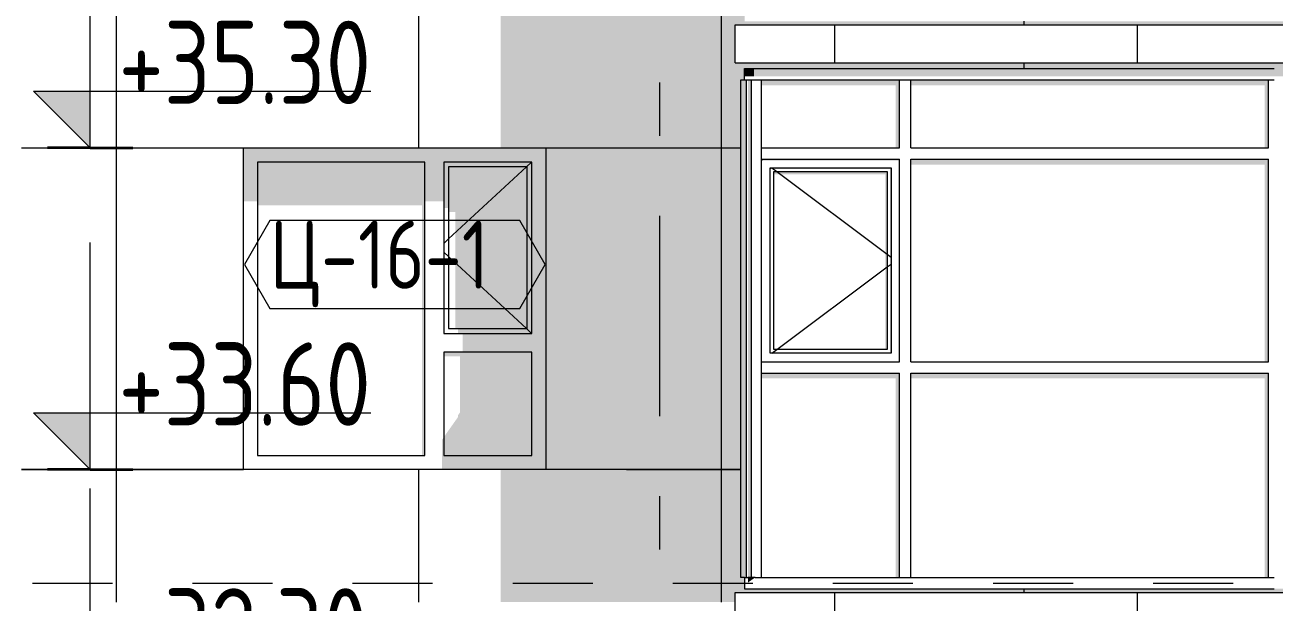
# Model space of a CAD drawing. Header units: millimetres. Extents: x 18162 to 7085488, y 72188 to 247925.
# Drawn here: x 5809653 to 5816259, y 139284 to 142334 of the extents above; entities that cross this region are included whole.
import ezdxf
from ezdxf.enums import TextEntityAlignment as Align

# ---------------------------------------------------------------- set-up
doc = ezdxf.new("R2010")
doc.units = ezdxf.units.MM
doc.header["$MEASUREMENT"] = 0
doc.linetypes.add('Dashed', pattern=[423.333333, 211.666667, -211.666667])
doc.linetypes.add('Double Dashed', pattern=[1093.611073, 529.166651, -211.666656, 141.111112, -211.666656])
for name, color, linetype in [('Archicad Windows', 7, 'Continuous'), ('Finish - Wall', 7, 'Continuous'), ('Structural - Bearing', 7, 'Continuous'), ('Structural - Grid', 7, 'Continuous')]:
    doc.layers.add(name, color=color, linetype=linetype)
doc.styles.add('GENERATED_STYLE_3', font='', dxfattribs={"width": 0.8})
doc.styles.get('GENERATED_STYLE_3').set_extended_font_data('ISOCPEUR MON')
doc.dimstyles.new('GENERATED_STYLE__19', dxfattribs={"dimtxt": 440.00001, "dimasz": 228, "dimexe": 0.18, "dimexo": 31028.935828, "dimgap": 0, "dimtad": 1, "dimdec": 0, "dimzin": 0, "dimdsep": 46, "dimtxsty": 'GENERATED_STYLE_3', "dimblk": 'ARROWHEAD_2', "dimblk1": 'ARROWHEAD_2', "dimblk2": 'ARROWHEAD_2', "dimcen": 0.09, "dimclrd": 13, "dimclre": 13, "dimclrt": 13, "dimadec": 0, "dimazin": 0, "dimtfac": 1, "dimtdec": 4, "dimtmove": 0, "dimatfit": 3, "dimfxl": 1, "dimtolj": 1, "dimtzin": 0, "dimarcsym": 0})
doc.dimstyles.new('GENERATED_STYLE__21', dxfattribs={"dimtxt": 440.00001, "dimasz": 228, "dimexe": 0.18, "dimexo": 31149.347984, "dimgap": 0, "dimtad": 1, "dimdec": 0, "dimzin": 0, "dimdsep": 46, "dimtxsty": 'GENERATED_STYLE_3', "dimblk": 'ARROWHEAD_2', "dimblk1": 'ARROWHEAD_2', "dimblk2": 'ARROWHEAD_2', "dimcen": 0.09, "dimclrd": 13, "dimclre": 13, "dimclrt": 13, "dimadec": 0, "dimazin": 0, "dimtfac": 1, "dimtdec": 4, "dimtmove": 0, "dimatfit": 3, "dimfxl": 1, "dimtolj": 1, "dimtzin": 0, "dimarcsym": 0})
doc.dimstyles.new('GENERATED_STYLE__30', dxfattribs={"dimtxt": 440.00001, "dimasz": 228, "dimexe": 0.18, "dimexo": 0.0625, "dimgap": 0, "dimtad": 1, "dimdec": 0, "dimzin": 0, "dimdsep": 46, "dimtxsty": 'GENERATED_STYLE_3', "dimblk": 'ARROWHEAD_2', "dimblk1": 'ARROWHEAD_2', "dimblk2": 'ARROWHEAD_2', "dimcen": 0.09, "dimclrd": 13, "dimclre": 13, "dimclrt": 13, "dimadec": 0, "dimazin": 0, "dimtfac": 1, "dimtdec": 4, "dimtmove": 0, "dimatfit": 3, "dimfxl": 1, "dimtolj": 1, "dimtzin": 0, "dimarcsym": 0})

# ---------------------------------------------------------------- blocks, each defined once
blk = doc.blocks.new('*X2396', base_point=(5785635.3, 106384.1))
at = {"layer": 'Structural - Bearing', "color": 8, "linetype": 'Continuous', "lineweight": 13}
for p, q in [((5810135.3, 142284.1), (5810135.3, 139984.1)), ((5811735.3, 142284.1), (5811735.3, 141684.1)), ((5813335.3, 142284.1), (5813335.3, 139984.1)), ((5814935.3, 142134.1), (5814935.3, 142104.1)), ((5809635.3, 141684.1), (5810135.3, 141684.1)), ((5810135.3, 141684.1), (5810808.8, 141684.1)), ((5812408.8, 141684.1), (5812835.3, 141684.1)), ((5812835.3, 141684.1), (5813335.3, 141684.1)), ((5813335.3, 141684.1), (5813439.3, 141684.1)), ((5810135.3, 139984.1), (5809635.3, 139984.1)), ((5809635.3, 139984.1), (5810135.3, 139984.1)), ((5810135.3, 139984.1), (5810808.8, 139984.1)), ((5810135.3, 139984.1), (5810135.3, 139384.1)), ((5810808.8, 139984.1), (5810135.3, 139984.1)), ((5811735.3, 139984.1), (5811735.3, 139384.1)), ((5812835.3, 139984.1), (5812408.8, 139984.1)), ((5813335.3, 139984.1), (5812835.3, 139984.1)), ((5812835.3, 139984.1), (5813335.3, 139984.1)), ((5813335.3, 139984.1), (5813439.3, 139984.1)), ((5813335.3, 139984.1), (5813335.3, 139384.1)), ((5813439.3, 139984.1), (5813335.3, 139984.1)), ((5810135.3, 139384.1), (5810135.3, 139284.1)), ((5811735.3, 139384.1), (5811735.3, 139284.1)), ((5813335.3, 139384.1), (5813335.3, 139284.1)), ((5814935.3, 139354.1), (5814935.3, 139334.1))]:
    blk.add_line(p, q, dxfattribs=at)
blk = doc.blocks.new('*X2404', base_point=(5785635.3, 106384.1))
at = {"layer": 'Structural - Bearing', "color": 7, "linetype": 'Continuous', "lineweight": 9}
for p, q in [((5813935.3, 139334.1), (5813935.3, 139134.1)), ((5815535.3, 139334.1), (5815535.3, 139134.1)), ((5817135.3, 139334.1), (5817135.3, 139134.1)), ((5818735.3, 139334.1), (5818735.3, 139134.1)), ((5820335.3, 139334.1), (5820335.3, 139134.1))]:
    blk.add_line(p, q, dxfattribs=at)
blk = doc.blocks.new('*X2406', base_point=(5785635.3, 106384.1))
at = {"layer": 'Structural - Bearing', "color": 8, "linetype": 'Continuous', "lineweight": 13}
for p, q in [((5810135.3, 142384.1), (5810135.3, 142284.1)), ((5811735.3, 142384.1), (5811735.3, 142284.1)), ((5813335.3, 142384.1), (5813335.3, 142284.1)), ((5814935.3, 142354.1), (5814935.3, 142334.1))]:
    blk.add_line(p, q, dxfattribs=at)
blk = doc.blocks.new('*X2414', base_point=(5785635.3, 106384.1))
at = {"layer": 'Structural - Bearing', "color": 7, "linetype": 'Continuous', "lineweight": 9}
for p, q in [((5813935.3, 142334.1), (5813935.3, 142134.1)), ((5815535.3, 142334.1), (5815535.3, 142134.1)), ((5817135.3, 142334.1), (5817135.3, 142134.1)), ((5818735.3, 142334.1), (5818735.3, 142134.1)), ((5820335.3, 142334.1), (5820335.3, 142134.1))]:
    blk.add_line(p, q, dxfattribs=at)
blk = doc.blocks.new('*D2614', base_point=(5785635.3, 106384.1))
at = {"color": 12, "linetype": 'Continuous', "lineweight": 35}
for p, q in [((5838328.4, 139420.7), (5838628.4, 139247.5)), ((5838328.4, 139220.7), (5838628.4, 139047.5))]:
    blk.add_line(p, q, dxfattribs=at)
at = {"color": 13, "linetype": 'Continuous', "lineweight": 13}
for p, q in [((5838703.4, 139334.1), (5837187.8, 139334.1)), ((5838478.4, 139134.1), (5838478.4, 139334.1)), ((5838703.4, 139134.1), (5837187.8, 139134.1))]:
    blk.add_line(p, q, dxfattribs=at)
blk = doc.blocks.new('ARROWHEAD_2')
at = {"color": 0, "linetype": 'Continuous', "lineweight": 0}
for p, q in [((-0.378, -0.655), (0.378, 0.655)), ((0, 0), (-1, 0))]:
    blk.add_line(p, q, dxfattribs=at)
blk = doc.blocks.new('*D2615', base_point=(5785635.3, 106384.1))
at = {"color": 12, "linetype": 'Continuous', "lineweight": 35}
for p, q in [((5838328.4, 142220.7), (5838628.4, 142047.5)), ((5838328.4, 139420.7), (5838628.4, 139247.5))]:
    blk.add_line(p, q, dxfattribs=at)
at = {"color": 13, "linetype": 'Continuous', "lineweight": 13}
for p, q in [((5838703.4, 142134.1), (5837187.8, 142134.1)), ((5838478.4, 139334.1), (5838478.4, 142134.1)), ((5838703.4, 139334.1), (5837187.8, 139334.1))]:
    blk.add_line(p, q, dxfattribs=at)
at = {"color": 13, "lineweight": 13, "char_height": 440, "attachment_point": 7, "rotation": 90, "style": 'GENERATED_STYLE_3'}
for s, insert in [('\\A1;{\\pql;\\fISOCPEUR MON|b0|i0|c0|p0;\\W0.800000;2,800}', (5838605.9, 140549.6)), ('\\A1;{\\pql;\\fISOCPEUR MON|b0|i0|c0|p0;\\W0.800000;200}', (5838518.1, 139420.8))]:
    blk.add_mtext(s, dxfattribs=dict(at, insert=insert))
blk = doc.blocks.new('*D2616', base_point=(5785635.3, 106384.1))
at = {"color": 12, "linetype": 'Continuous', "lineweight": 35}
for p, q in [((5838328.4, 142420.7), (5838628.4, 142247.5)), ((5838328.4, 142220.7), (5838628.4, 142047.5))]:
    blk.add_line(p, q, dxfattribs=at)
at = {"color": 13, "linetype": 'Continuous', "lineweight": 13}
for p, q in [((5838703.4, 142334.1), (5837187.8, 142334.1)), ((5838478.4, 142134.1), (5838478.4, 142334.1)), ((5838703.4, 142134.1), (5837187.8, 142134.1))]:
    blk.add_line(p, q, dxfattribs=at)
blk = doc.blocks.new('*D2617', base_point=(5785635.3, 106384.1))
at = {"color": 12, "linetype": 'Continuous', "lineweight": 35}
for p, q in [((5838328.4, 145220.7), (5838628.4, 145047.5)), ((5838328.4, 142420.7), (5838628.4, 142247.5))]:
    blk.add_line(p, q, dxfattribs=at)
at = {"color": 13, "linetype": 'Continuous', "lineweight": 13}
for p, q in [((5838703.4, 145134.1), (5837187.8, 145134.1)), ((5838478.4, 142334.1), (5838478.4, 145134.1)), ((5838703.4, 142334.1), (5837187.8, 142334.1))]:
    blk.add_line(p, q, dxfattribs=at)
at = {"color": 13, "lineweight": 13, "char_height": 440, "attachment_point": 7, "rotation": 90, "style": 'GENERATED_STYLE_3'}
for s, insert in [('\\A1;{\\pql;\\fISOCPEUR MON|b0|i0|c0|p0;\\W0.800000;2,800}', (5838605.9, 143549.6)), ('\\A1;{\\pql;\\fISOCPEUR MON|b0|i0|c0|p0;\\W0.800000;200}', (5838518.1, 142420.8))]:
    blk.add_mtext(s, dxfattribs=dict(at, insert=insert))
blk = doc.blocks.new('*D2646', base_point=(5785635.3, 106384.1))
at = {"color": 13, "linetype": 'Continuous', "lineweight": 13}
for p, q in [((5801482.5, 156834.1), (5801482.5, 156980.8)), ((5816658.8, 156834.1), (5801257.5, 156834.1)), ((5801482.5, 102734.1), (5801482.5, 156834.1)), ((5806188.8, 102734.1), (5801257.5, 102734.1)), ((5801482.5, 102587.4), (5801482.5, 102734.1))]:
    blk.add_line(p, q, dxfattribs=at)
at = {"color": 12, "linetype": 'Continuous', "lineweight": 35}
for p, q in [((5801632.5, 156747.5), (5801332.5, 156920.7)), ((5801332.5, 102820.7), (5801632.5, 102647.5))]:
    blk.add_line(p, q, dxfattribs=at)
at = {"color": 13, "lineweight": 13, "insert": (5801610.1, 129125.4), "char_height": 440, "attachment_point": 7, "rotation": 90, "style": 'GENERATED_STYLE_3'}
blk.add_mtext('\\A1;{\\pql;\\fISOCPEUR MON|b0|i0|c0|p0;\\W0.800000;54,100}', dxfattribs=at)
blk = doc.blocks.new('Label_172_3', base_point=(5811608.8, 140834.1))
at = {"color": 13, "linetype": 'Continuous', "lineweight": 13, "flags": 128}
blk.add_lwpolyline([(5810813.7, 141068.3), (5810947.8, 140836.1), (5812269.9, 140836.1), (5812404, 141068.3), (5812269.9, 141300.6), (5810947.8, 141300.6)], close=True, dxfattribs=at)
at = {"color": 13, "lineweight": 13, "insert": (5810947.8, 141299.9), "char_height": 360, "attachment_point": 1, "style": 'GENERATED_STYLE_3'}
blk.add_mtext('\\A1;{\\pql;\\pt0,253000;\\fISOCPEUR MON|b0|i0|c0|p0;\\W0.800000;Ц-16-1\\fISOCPEUR MON|b0|i0|c0|p0;\\W0.800000;\\A1{\\H.66x;\\S^  ;}\\fISOCPEUR MON|b0|i0|c0|p0;\\W0.800000;\\fISOCPEUR MON|b0|i0|c0|p0;\\W0.800000;\\A1{\\H.66x;\\S^  ;}\\fISOCPEUR MON|b0|i0|c0|p0;\\W0.800000; \\fISOCPEUR MON|b0|i0|c0|p0;\\W0.800000;\\fISOCPEUR MON|b0|i0|c0|p0;\\W0.800000;\\fISOCPEUR MON|b0|i0|c0|p0;\\W0.800000;\\fISOCPEUR MON|b0|i0|c0|p0;\\W0.800000;\\fISOCPEUR MON|b0|i0|c0|p0;\\W0.800000;\\fISOCPEUR MON|b0|i0|c0|p0;\\W0.800000;\\fISOCPEUR MON|b0|i0|c0|p0;\\W0.800000;\\fISOCPEUR MON|b0|i0|c0|p0;\\W0.800000;\\fISOCPEUR MON|b0|i0|c0|p0;\\W0.800000;\\fISOCPEUR MON|b0|i0|c0|p0;\\W0.800000;\\fISOCPEUR MON|b0|i0|c0|p0;\\W0.800000;\\fISOCPEUR MON|b0|i0|c0|p0;\\W0.800000;\\fISOCPEUR MON|b0|i0|c0|p0;\\W0.800000;\\fISOCPEUR MON|b0|i0|c0|p0;\\W0.800000;\\fISOCPEUR MON|b0|i0|c0|p0;\\W0.800000;\\fISOCPEUR MON|b0|i0|c0|p0;\\W0.800000;\\fISOCPEUR MON|b0|i0|c0|p0;\\W0.800000;\\fISOCPEUR MON|b0|i0|c0|p0;\\W0.800000;\\fISOCPEUR MON|b0|i0|c0|p0;\\W0.800000;\\fISOCPEUR MON|b0|i0|c0|p0;\\W0.800000;\\fISOCPEUR MON|b0|i0|c0|p0;\\W0.800000;\\fISOCPEUR MON|b0|i0|c0|p0;\\W0.800000;\\fISOCPEUR MON|b0|i0|c0|p0;\\W0.800000;\\fISOCPEUR MON|b0|i0|c0|p0;\\W0.800000;\\fISOCPEUR MON|b0|i0|c0|p0;\\W0.800000;\\fISOCPEUR MON|b0|i0|c0|p0;\\W0.800000;\\fISOCPEUR MON|b0|i0|c0|p0;\\W0.800000;\\fISOCPEUR MON|b0|i0|c0|p0;\\W0.800000;\\fISOCPEUR MON|b0|i0|c0|p0;\\W0.800000;\\fISOCPEUR MON|b0|i0|c0|p0;\\W0.800000;\\fISOCPEUR MON|b0|i0|c0|p0;\\W0.800000;\\fISOCPEUR MON|b0|i0|c0|p0;\\W0.800000;\\fISOCPEUR MON|b0|i0|c0|p0;\\W0.800000;\\fISOCPEUR MON|b0|i0|c0|p0;\\W0.800000;\\fISOCPEUR MON|b0|i0|c0|p0;\\W0.800000;\\fISOCPEUR MON|b0|i0|c0|p0;\\W0.800000;\\fISOCPEUR MON|b0|i0|c0|p0;\\W0.800000;\\fISOCPEUR MON|b0|i0|c0|p0;\\W0.800000;\\fISOCPEUR MON|b0|i0|c0|p0;\\W0.800000;\\fISOCPEUR MON|b0|i0|c0|p0;\\W0.800000;\\fISOCPEUR MON|b0|i0|c0|p0;\\W0.800000;\\fISOCPEUR MON|b0|i0|c0|p0;\\W0.800000;\\fISOCPEUR MON|b0|i0|c0|p0;\\W0.800000;}', dxfattribs=at)
blk = doc.blocks.new('Standard grid marker[375]_3', base_point=(5813008.8, 166384.1))
at = {"layer": 'Structural - Grid', "color": 13, "linetype": 'Double Dashed', "lineweight": 13, "ltscale": 2}
blk.add_line((5813008.8, 165384.1), (5813008.8, 100884.1), dxfattribs=at)
at = {"layer": 'Structural - Grid', "color": 13, "lineweight": 13, "style": 'GENERATED_STYLE_3'}
blk.add_attdef('AC_MarkerText_1', text='', height=500, rotation=360, dxfattribs=at).set_placement((5813008.8, 99534.1), align=Align.TOP_CENTER)

msp = doc.modelspace()

# ---------------------------------------------------------------- hatches: boundary and pattern name
at = {"linetype": 'Continuous', "lineweight": 13}
for points in [[(5809998.1, 141684.1), (5809998.1, 141984.1), (5809698.1, 141984.1)], [(5809998.1, 139984.1), (5809998.1, 140284.1), (5809698.1, 140284.1)]]:
    msp.add_hatch(color=13, dxfattribs=at).paths.add_polyline_path(points)
at = {"layer": 'Archicad Windows', "linetype": 'Continuous', "lineweight": 0}
for points in [[(5811768.8, 141609.1), (5811868.8, 141609.1), (5812333.8, 141609.1), (5812408.8, 141609.1), (5812408.8, 141684.1), (5810808.8, 141684.1), (5810808.8, 141609.1), (5810883.8, 141609.1)], [(5810808.8, 141401.2), (5810883.8, 141401.2), (5810883.8, 141609.1), (5810808.8, 141609.1)], [(5811768.8, 141609.1), (5810883.8, 141609.1), (5810883.8, 141380), (5811753.8, 141380), (5811753.8, 140059.1), (5811768.8, 140059.1)], [(5811768.8, 141401.2), (5811868.8, 141401.2), (5811868.8, 141609.1), (5811768.8, 141609.1)], [(5812333.8, 141609.1), (5811868.8, 141609.1), (5811868.8, 141584.1), (5811893.8, 141584.1), (5812308.8, 141584.1), (5812333.8, 141584.1)], [(5811868.8, 141584.1), (5811868.8, 141365.9), (5811893.8, 141365.9), (5811893.8, 141584.1)], [(5811893.8, 141584.1), (5811893.8, 141344.7), (5811928.8, 141344.7), (5811928.8, 140729.1), (5812308.8, 140729.1), (5812308.8, 141584.1)], [(5812308.8, 140729.1), (5812333.8, 140729.1), (5812333.8, 141584.1), (5812308.8, 141584.1)], [(5812333.8, 140704.1), (5812333.8, 140604.1), (5812333.8, 140059.1), (5812408.8, 140059.1), (5812408.8, 141609.1), (5812333.8, 141609.1)], [(5812333.8, 140729.1), (5811943.8, 140729.1), (5811943.8, 140704.1), (5812333.8, 140704.1)], [(5812333.8, 140704.1), (5811968.8, 140704.1), (5811968.8, 140604.1), (5812333.8, 140604.1)], [(5811943.8, 140262.2), (5811868.8, 140156.2), (5811868.8, 140059.1), (5812333.8, 140059.1), (5812333.8, 140604.1), (5811868.8, 140604.1), (5811868.8, 140582.9), (5811953.8, 140582.9), (5811953.8, 140285.7), (5811943.8, 140271.5)], [(5811868.8, 140156.2), (5811858.8, 140142), (5811858.8, 140059.1), (5811868.8, 140059.1)], [(5812408.8, 140059.1), (5811858.8, 140059.1), (5811858.8, 139984.1), (5812408.8, 139984.1)]]:
    msp.add_hatch(color=49, dxfattribs=at).paths.add_polyline_path(points)
at = {"layer": 'Finish - Wall', "linetype": 'Continuous', "lineweight": 0}
for points in [[(5813508.8, 142104.1), (5813458.8, 142104.1), (5813458.8, 142063.4), (5813508.8, 142063.4)], [(5813508.8, 142104.1), (5813508.8, 142063.4), (5814308.8, 142063.4), (5814308.8, 142104.1)], [(5814308.8, 142104.1), (5814308.8, 142063.4), (5816258.8, 142063.4), (5816258.8, 142104.1)], [(5817008.8, 142104.1), (5816258.8, 142104.1), (5816258.8, 142063.4), (5817008.8, 142063.4)], [(5813439.3, 142044.1), (5813439.3, 141654.1), (5813468.8, 141654.1), (5813468.8, 142044.1)], [(5813476.4, 141654.1), (5813495.9, 141654.1), (5813495.9, 142044.1), (5813476.4, 142044.1)], [(5813548.8, 142044.1), (5813548.8, 142015.8), (5814258.8, 142015.8), (5814258.8, 141684.1), (5814278.8, 141684.1), (5814278.8, 142044.1)], [(5814338.8, 142044.1), (5814338.8, 142015.8), (5816208.8, 142015.8), (5816208.8, 141684.1), (5816228.8, 141684.1), (5816228.8, 142044.1)], [(5813439.3, 141654.1), (5813439.3, 140524.1), (5813468.8, 140524.1), (5813468.8, 141654.1)], [(5813495.9, 141654.1), (5813476.4, 141654.1), (5813476.4, 140524.1), (5813495.9, 140524.1)], [(5814278.8, 141624.1), (5813548.8, 141624.1), (5813555.9, 141617), (5814271.8, 141617)], [(5813555.9, 141617), (5813548.8, 141624.1), (5813548.8, 141617)], [(5814278.8, 141624.1), (5814271.8, 141617), (5814273.8, 141617), (5814273.8, 140559.1), (5814278.8, 140554.1)], [(5814338.8, 141624.1), (5814338.8, 141595.8), (5816208.8, 141595.8), (5816208.8, 140554.1), (5816228.8, 140554.1), (5816228.8, 141624.1)], [(5813600.9, 141572), (5813593.8, 141579.1), (5813593.8, 141572)], [(5813593.8, 141579.1), (5813600.9, 141572), (5814226.8, 141572), (5814233.8, 141579.1)], [(5813613.8, 141544.9), (5814203.8, 141544.9), (5814203.8, 140619.1), (5814213.8, 140619.1), (5814213.8, 141559.1), (5813613.8, 141559.1)], [(5814233.8, 141579.1), (5814226.8, 141572), (5814228.8, 141572), (5814228.8, 140604.1), (5814233.8, 140599.1)], [(5814228.8, 140599.1), (5814233.8, 140599.1), (5814228.8, 140604.1)], [(5813439.3, 139414.1), (5813468.8, 139414.1), (5813468.8, 140524.1), (5813439.3, 140524.1)], [(5813476.4, 139414.1), (5813495.9, 139414.1), (5813495.9, 140524.1), (5813476.4, 140524.1)], [(5814273.8, 140554.1), (5814278.8, 140554.1), (5814273.8, 140559.1)], [(5813548.8, 140494.1), (5813548.8, 140465.8), (5814258.8, 140465.8), (5814258.8, 139414.1), (5814278.8, 139414.1), (5814278.8, 140494.1)], [(5814338.8, 140494.1), (5814338.8, 140465.8), (5816208.8, 140465.8), (5816208.8, 139414.1), (5816228.8, 139414.1), (5816228.8, 140494.1)], [(5813476.4, 139386.5), (5813508.8, 139409.4), (5813508.8, 139414.1), (5813476.4, 139414.1)], [(5813515.4, 139414.1), (5813508.8, 139414.1), (5813508.8, 139409.4)]]:
    msp.add_hatch(color=49, dxfattribs=at).paths.add_polyline_path(points)
at = {"layer": 'Structural - Bearing', "linetype": 'Continuous', "lineweight": 0}
for points in [[(5806238.4, 145134.1), (5806208.8, 145134.1), (5806208.8, 144964), (5812168.8, 144964), (5812168.8, 144684.1), (5812408.8, 144684.1), (5812408.8, 142984.1), (5812168.8, 142984.1), (5812168.8, 142284.1), (5813408.8, 142284.1), (5813408.8, 142334.1), (5816958.8, 142334.1), (5816958.8, 142354.1), (5813458.8, 142354.1), (5813458.8, 142414.1), (5813439.3, 142414.1), (5813439.3, 145044.1), (5813458.8, 145044.1), (5813458.8, 145104.1), (5816958.8, 145104.1), (5816958.8, 145134.1)], [(5812168.8, 141684.1), (5812408.8, 141684.1), (5812408.8, 139984.1), (5812168.8, 139984.1), (5812168.8, 139284.1), (5813408.8, 139284.1), (5813408.8, 139334.1), (5816958.8, 139334.1), (5816958.8, 139354.1), (5813458.8, 139354.1), (5813458.8, 139414.1), (5813439.3, 139414.1), (5813439.3, 142044.1), (5813458.8, 142044.1), (5813458.8, 142104.1), (5816958.8, 142104.1), (5816958.8, 142134.1), (5813408.8, 142134.1), (5813408.8, 142284.1), (5812168.8, 142284.1)]]:
    msp.add_hatch(color=49, dxfattribs=at).paths.add_polyline_path(points)

# ---------------------------------------------------------------- linework, layer by layer
at = {"color": 13, "linetype": 'Continuous', "lineweight": 13}
for p, q in [((5809998.1, 141684.1), (5809998.1, 142884.1)), ((5809998.1, 141684.1), (5809698.1, 141984.1)), ((5809698.1, 141984.1), (5809998.1, 141984.1)), ((5809998.1, 141984.1), (5811483, 141984.1)), ((5809998.1, 139984.1), (5809998.1, 141184.1)), ((5809998.1, 139984.1), (5809698.1, 140284.1)), ((5809698.1, 140284.1), (5809998.1, 140284.1)), ((5809998.1, 140284.1), (5811483, 140284.1)), ((5809998.1, 138684.1), (5809998.1, 139884.1))]:
    msp.add_line(p, q, dxfattribs=at)
at = {"color": 12, "linetype": 'Continuous', "lineweight": 35}
for p, q in [((5809998.1, 141684.1), (5809773.1, 141684.1)), ((5809998.1, 141684.1), (5810223.1, 141684.1)), ((5809998.1, 139984.1), (5809773.1, 139984.1)), ((5809998.1, 139984.1), (5810223.1, 139984.1))]:
    msp.add_line(p, q, dxfattribs=at)
at = {"color": 8, "linetype": 'Dashed', "lineweight": 13, "ltscale": 2}
msp.add_line((5800379.4, 139384.1), (5841359.8, 139384.1), dxfattribs=at)
at = {"layer": 'Archicad Windows', "color": 7, "linetype": 'Continuous', "lineweight": 13}
for p, q in [((5810808.8, 139984.1), (5810808.8, 141684.1)), ((5810808.8, 141684.1), (5812408.8, 141684.1)), ((5812408.8, 141684.1), (5812408.8, 139984.1)), ((5812408.8, 139984.1), (5810808.8, 139984.1))]:
    msp.add_line(p, q, dxfattribs=at)
at = {"layer": 'Archicad Windows', "color": 7, "linetype": 'Continuous', "lineweight": 9}
for p, q in [((5810883.8, 141609.1), (5810883.8, 140059.1)), ((5811768.8, 141609.1), (5810883.8, 141609.1)), ((5811768.8, 140059.1), (5811768.8, 141609.1)), ((5811868.8, 141609.1), (5811868.8, 140704.1)), ((5812333.8, 141609.1), (5811868.8, 141609.1)), ((5811893.8, 141584.1), (5811893.8, 140729.1)), ((5812308.8, 141584.1), (5811893.8, 141584.1)), ((5812304.9, 141584.1), (5811893.8, 141202.9)), ((5812331.9, 141609.1), (5812304.9, 141584.1)), ((5812308.8, 140729.1), (5812308.8, 141584.1)), ((5812333.8, 140704.1), (5812333.8, 141609.1)), ((5811893.8, 141202.9), (5811868.8, 141179.7)), ((5811893.8, 141110.2), (5811868.8, 141133.4)), ((5812304.9, 140729.1), (5811893.8, 141110.2)), ((5811868.8, 140704.1), (5812333.8, 140704.1)), ((5811893.8, 140729.1), (5812308.8, 140729.1)), ((5812331.9, 140704.1), (5812304.9, 140729.1)), ((5811868.8, 140604.1), (5811868.8, 140059.1)), ((5812333.8, 140604.1), (5811868.8, 140604.1)), ((5812333.8, 140059.1), (5812333.8, 140604.1)), ((5810883.8, 140059.1), (5811768.8, 140059.1)), ((5811868.8, 140059.1), (5812333.8, 140059.1))]:
    msp.add_line(p, q, dxfattribs=at)
at = {"layer": 'Finish - Wall', "color": 7, "linetype": 'Continuous', "lineweight": 9}
for p, q in [((5813458.8, 142044.1), (5813458.8, 142104.1)), ((5813458.8, 142104.1), (5813508.8, 142104.1)), ((5813508.8, 142104.1), (5814308.8, 142104.1)), ((5814308.8, 142104.1), (5816258.8, 142104.1)), ((5813439.3, 142044.1), (5813458.8, 142044.1)), ((5813439.3, 141654.1), (5813439.3, 142044.1)), ((5813458.8, 142044.1), (5813468.8, 142044.1)), ((5813468.8, 142044.1), (5813476.4, 142044.1)), ((5813468.8, 141654.1), (5813468.8, 142044.1)), ((5813476.4, 142044.1), (5813495.9, 142044.1)), ((5813495.9, 142044.1), (5813515.4, 142044.1)), ((5813495.9, 141654.1), (5813495.9, 142044.1)), ((5813515.4, 142044.1), (5813548.8, 142044.1)), ((5813548.8, 142044.1), (5814278.8, 142044.1)), ((5813548.8, 141684.1), (5813548.8, 142044.1)), ((5814278.8, 142044.1), (5814308.8, 142044.1)), ((5814278.8, 141684.1), (5814278.8, 142044.1)), ((5814308.8, 142044.1), (5814338.8, 142044.1)), ((5814338.8, 142044.1), (5816228.8, 142044.1)), ((5814338.8, 141684.1), (5814338.8, 142044.1)), ((5816228.8, 142044.1), (5816258.8, 142044.1)), ((5816228.8, 141684.1), (5816228.8, 142044.1)), ((5813439.3, 140524.1), (5813439.3, 141654.1)), ((5813468.8, 140524.1), (5813468.8, 141654.1)), ((5813495.9, 140524.1), (5813495.9, 141654.1)), ((5813548.8, 141654.1), (5813548.8, 141684.1)), ((5813548.8, 141684.1), (5814278.8, 141684.1)), ((5813548.8, 141624.1), (5813548.8, 141654.1)), ((5813548.8, 140554.1), (5813548.8, 141624.1)), ((5813548.8, 141624.1), (5814278.8, 141624.1)), ((5814278.8, 140554.1), (5814278.8, 141624.1)), ((5814338.8, 141684.1), (5816228.8, 141684.1)), ((5814338.8, 140554.1), (5814338.8, 141624.1)), ((5814338.8, 141624.1), (5816228.8, 141624.1)), ((5816228.8, 140554.1), (5816228.8, 141624.1)), ((5813593.8, 140599.1), (5813593.8, 141579.1)), ((5813593.8, 141579.1), (5814233.8, 141579.1)), ((5813602.3, 141579.1), (5813629.1, 141559.1)), ((5813613.8, 141559.1), (5814213.8, 141559.1)), ((5813613.8, 140619.1), (5813613.8, 141559.1)), ((5813629.1, 141559.1), (5814213.8, 141122.7)), ((5814213.8, 141559.1), (5814213.8, 140619.1)), ((5814233.8, 141579.1), (5814233.8, 140599.1)), ((5814213.8, 141122.7), (5814233.8, 141107.7)), ((5813629.1, 140619.1), (5814213.8, 141055.5)), ((5814213.8, 141055.5), (5814233.8, 141070.4)), ((5814233.8, 140599.1), (5813593.8, 140599.1)), ((5813602.3, 140599.1), (5813629.1, 140619.1)), ((5814213.8, 140619.1), (5813613.8, 140619.1)), ((5813439.3, 139414.1), (5813439.3, 140524.1)), ((5813468.8, 139414.1), (5813468.8, 140524.1)), ((5813495.9, 139414.1), (5813495.9, 140524.1)), ((5813548.8, 140524.1), (5813548.8, 140554.1)), ((5813548.8, 140554.1), (5814278.8, 140554.1)), ((5813548.8, 140494.1), (5813548.8, 140524.1)), ((5814338.8, 140554.1), (5816228.8, 140554.1)), ((5813548.8, 139414.1), (5813548.8, 140494.1)), ((5813548.8, 140494.1), (5814278.8, 140494.1)), ((5814278.8, 139414.1), (5814278.8, 140494.1)), ((5814338.8, 139414.1), (5814338.8, 140494.1)), ((5814338.8, 140494.1), (5816228.8, 140494.1)), ((5816228.8, 139414.1), (5816228.8, 140494.1)), ((5813458.8, 139414.1), (5813439.3, 139414.1)), ((5813458.8, 139414.1), (5813468.8, 139414.1)), ((5813458.8, 139414.1), (5813458.8, 139354.1)), ((5813468.8, 139414.1), (5813476.4, 139414.1)), ((5813495.9, 139414.1), (5813476.4, 139414.1)), ((5813515.4, 139414.1), (5813495.9, 139414.1)), ((5813515.4, 139414.1), (5813548.8, 139414.1)), ((5813548.8, 139414.1), (5814278.8, 139414.1)), ((5814278.8, 139414.1), (5814308.8, 139414.1)), ((5814308.8, 139414.1), (5814338.8, 139414.1)), ((5814338.8, 139414.1), (5816228.8, 139414.1)), ((5816228.8, 139414.1), (5816258.8, 139414.1)), ((5813458.8, 139354.1), (5813508.8, 139354.1)), ((5813508.8, 139354.1), (5814308.8, 139354.1)), ((5814308.8, 139354.1), (5816258.8, 139354.1))]:
    msp.add_line(p, q, dxfattribs=at)
at = {"layer": 'Structural - Bearing', "color": 7, "linetype": 'Continuous', "lineweight": 13}
for p, q in [((5813408.8, 142134.1), (5813408.8, 142334.1)), ((5813408.8, 142334.1), (5820608.8, 142334.1)), ((5813408.8, 142134.1), (5820608.8, 142134.1)), ((5813408.8, 139134.1), (5813408.8, 139334.1)), ((5813408.8, 139334.1), (5820608.8, 139334.1))]:
    msp.add_line(p, q, dxfattribs=at)

# ---------------------------------------------------------------- block references
at = {"color": 12, "linetype": 'Continuous', "lineweight": 13}
msp.add_blockref('Label_172_3', (5811608.8, 140834.1), dxfattribs=at)
at = {"layer": 'Structural - Bearing', "lineweight": 0}
for name in ['*X2406', '*X2396', '*X2414', '*X2404']:
    msp.add_blockref(name, (5785635.3, 106384.1), dxfattribs=at)
at = {"layer": 'Structural - Grid', "color": 13, "linetype": 'Continuous', "lineweight": 13}
msp.add_blockref('Standard grid marker[375]_3', (5813008.8, 166384.1), dxfattribs=at)

# ---------------------------------------------------------------- texts
at = {"color": 13, "lineweight": 13, "char_height": 440, "attachment_point": 7, "style": 'GENERATED_STYLE_3'}
for s, insert in [('\\A1;{\\pql;\\fISOCPEUR MON|b0|i0|c0|p0;\\W0.800000;+35.30}', (5810148.1, 141916.3)), ('\\A1;{\\pql;\\fISOCPEUR MON|b0|i0|c0|p0;\\W0.800000;+33.60}', (5810148.1, 140216.3)), ('\\A1;{\\pql;\\fISOCPEUR MON|b0|i0|c0|p0;\\W0.800000;+32.30}', (5810148.1, 138916.3))]:
    msp.add_mtext(s, dxfattribs=dict(at, insert=insert))

# ---------------------------------------------------------------- dimensions: what is measured, and where the dimension line sits
at = {"color": 13, "linetype": 'Continuous', "lineweight": 13}
for base, p1, p2, dimstyle, picture, middle in [((5801482.5, 156834.1), (5806188.8, 102734.1), (5816658.8, 156834.1), 'GENERATED_STYLE__30', '*D2646', (5801174.5, 130029.9)), ((5838478.4, 145134.1), (5805483.8, 142334.1), (5805423.6, 145134.1), 'GENERATED_STYLE__21', '*D2617', (5838170.4, 144286.7)), ((5838478.4, 142334.1), (5805483.8, 142134.1), (5805483.8, 142334.1), 'GENERATED_STYLE__19', '*D2616', (5838170.4, 142923)), ((5838478.4, 142134.1), (5805483.8, 139334.1), (5805483.8, 142134.1), 'GENERATED_STYLE__19', '*D2615', (5838170.4, 141286.7)), ((5838478.4, 139334.1), (5805483.8, 139134.1), (5805483.8, 139334.1), 'GENERATED_STYLE__19', '*D2614', (5838170.4, 139923))]:
    dim = msp.add_linear_dim(base=base, p1=p1, p2=p2, angle=90, dimstyle=dimstyle, dxfattribs=at)
    dim.commit()
    dim.dimension.update_dxf_attribs({"geometry": picture, "text_midpoint": middle, "dimtype": 160, "text_rotation": 90})

doc.saveas('drawing.dxf')
